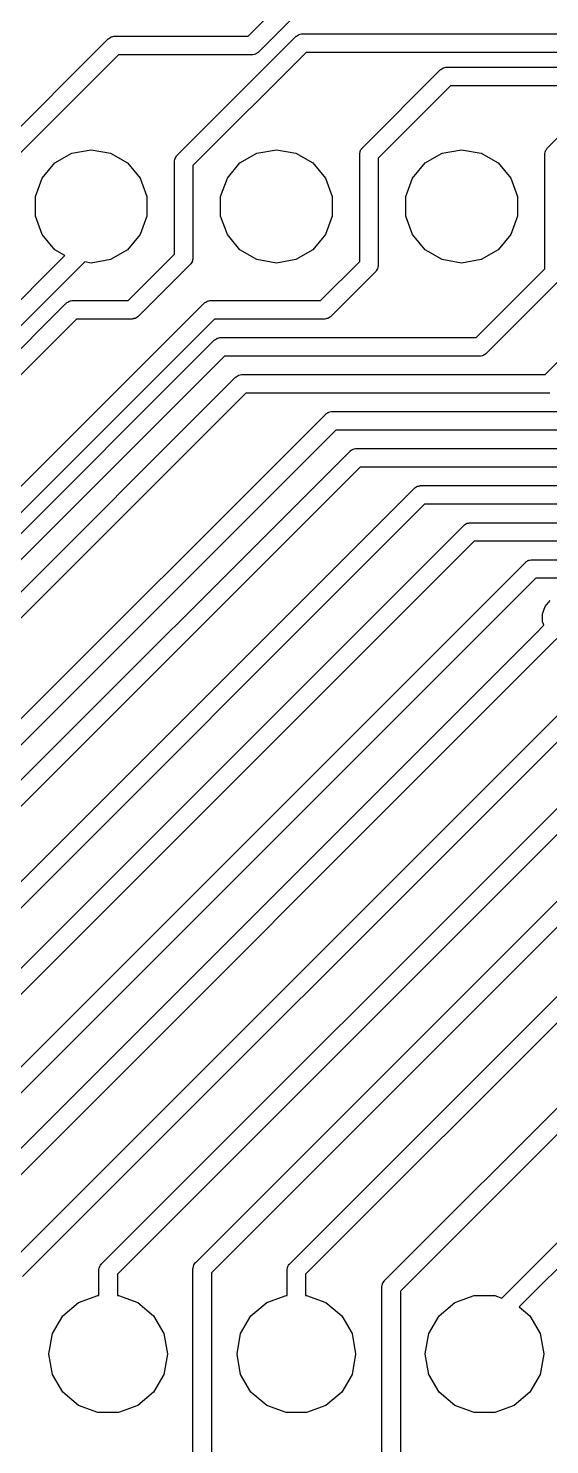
# Model space of a CAD drawing. Extents: x 85 to 212, y -151 to -91.
# Drawn here: x 113.9 to 120.94, y -124.22 to -105.1 of the extents above; entities that cross this region are included whole.
import ezdxf

# ---------------------------------------------------------------- set-up
doc = ezdxf.new("R2010")
doc.units = 0
doc.header["$MEASUREMENT"] = 0
doc.layers.add('BLACK', color=7, linetype='CONTINUOUS')

msp = doc.modelspace()

# ---------------------------------------------------------------- linework, layer by layer
at = {"layer": 'Black'}
for p, q in [((116.871, -105.207), (118.901, -103.177)), ((119.077, -103.354), (117.011, -105.42)), ((117.557, -105.183), (117.573, -105.18)), ((117.573, -105.18), (117.589, -105.175)), ((117.589, -105.175), (117.595, -105.176)), ((117.595, -105.176), (117.6, -105.175)), ((117.6, -105.175), (125.047, -105.175)), ((113.412, -106.812), (114.98, -105.244)), ((114.98, -105.244), (114.984, -105.24)), ((114.984, -105.24), (114.988, -105.236)), ((114.988, -105.236), (115.002, -105.228)), ((115.002, -105.228), (115.015, -105.219)), ((115.015, -105.219), (115.02, -105.217)), ((115.02, -105.217), (115.025, -105.215)), ((115.025, -105.215), (115.041, -105.212)), ((115.041, -105.212), (115.057, -105.207)), ((115.057, -105.207), (115.063, -105.208)), ((115.063, -105.208), (115.068, -105.207)), ((115.068, -105.207), (116.871, -105.207)), ((115.912, -106.812), (117.512, -105.212)), ((117.512, -105.212), (117.516, -105.208)), ((117.516, -105.208), (117.52, -105.204)), ((117.52, -105.204), (117.534, -105.196)), ((117.534, -105.196), (117.547, -105.187)), ((117.547, -105.187), (117.553, -105.185)), ((117.553, -105.185), (117.557, -105.183)), ((115.12, -105.457), (113.625, -106.952)), ((116.923, -105.457), (115.12, -105.457)), ((117.652, -105.425), (116.125, -106.952)), ((116.928, -105.456), (116.923, -105.457)), ((116.934, -105.457), (116.928, -105.456)), ((116.949, -105.452), (116.934, -105.457)), ((116.965, -105.449), (116.949, -105.452)), ((116.97, -105.447), (116.965, -105.449)), ((116.976, -105.445), (116.97, -105.447)), ((116.989, -105.436), (116.976, -105.445)), ((117.003, -105.428), (116.989, -105.436)), ((117.007, -105.424), (117.003, -105.428)), ((117.011, -105.42), (117.007, -105.424)), ((124.996, -105.425), (117.652, -105.425)), ((118.412, -106.712), (119.462, -105.662)), ((119.462, -105.662), (119.466, -105.658)), ((119.466, -105.658), (119.47, -105.654)), ((119.47, -105.654), (119.484, -105.646)), ((119.484, -105.646), (119.497, -105.637)), ((119.497, -105.637), (119.502, -105.635)), ((119.502, -105.635), (119.507, -105.633)), ((119.507, -105.633), (119.523, -105.63)), ((119.523, -105.63), (119.539, -105.625)), ((119.539, -105.625), (119.545, -105.626)), ((119.545, -105.626), (119.55, -105.625)), ((119.55, -105.625), (124.075, -105.625)), ((119.602, -105.875), (118.625, -106.852)), ((124.023, -105.875), (119.602, -105.875)), ((120.912, -106.712), (121.512, -106.112)), ((114.259, -106.918), (114.489, -106.785)), ((114.489, -106.785), (114.751, -106.739)), ((114.751, -106.739), (115.013, -106.785)), ((115.013, -106.785), (115.243, -106.918)), ((115.875, -106.889), (115.88, -106.873)), ((115.876, -106.895), (115.875, -106.889)), ((115.875, -106.9), (115.876, -106.895)), ((115.875, -108.148), (115.875, -106.9)), ((115.88, -106.873), (115.883, -106.857)), ((115.883, -106.857), (115.885, -106.852)), ((115.885, -106.852), (115.887, -106.847)), ((115.887, -106.847), (115.896, -106.834)), ((115.896, -106.834), (115.904, -106.82)), ((115.904, -106.82), (115.908, -106.816)), ((115.908, -106.816), (115.912, -106.812)), ((116.759, -106.918), (116.989, -106.785)), ((116.989, -106.785), (117.251, -106.739)), ((117.251, -106.739), (117.513, -106.785)), ((117.513, -106.785), (117.743, -106.918)), ((118.375, -106.789), (118.38, -106.773)), ((118.376, -106.795), (118.375, -106.789)), ((118.375, -106.8), (118.376, -106.795)), ((118.375, -108.248), (118.375, -106.8)), ((118.38, -106.773), (118.383, -106.757)), ((118.383, -106.757), (118.385, -106.752)), ((118.385, -106.752), (118.387, -106.747)), ((118.387, -106.747), (118.396, -106.734)), ((118.396, -106.734), (118.404, -106.72)), ((118.404, -106.72), (118.408, -106.716)), ((118.408, -106.716), (118.412, -106.712)), ((118.625, -106.852), (118.625, -108.3)), ((119.259, -106.918), (119.489, -106.785)), ((119.489, -106.785), (119.751, -106.739)), ((119.751, -106.739), (120.013, -106.785)), ((120.013, -106.785), (120.243, -106.918)), ((120.875, -106.789), (120.88, -106.773)), ((120.876, -106.795), (120.875, -106.789)), ((120.875, -106.8), (120.876, -106.795)), ((120.875, -108.348), (120.875, -106.8)), ((120.88, -106.773), (120.883, -106.757)), ((120.883, -106.757), (120.885, -106.752)), ((120.885, -106.752), (120.887, -106.747)), ((120.887, -106.747), (120.896, -106.734)), ((120.896, -106.734), (120.904, -106.72)), ((120.904, -106.72), (120.908, -106.716)), ((120.908, -106.716), (120.912, -106.712)), ((114.089, -107.121), (114.259, -106.918)), ((115.243, -106.918), (115.414, -107.121)), ((116.125, -106.952), (116.125, -108.2)), ((116.589, -107.121), (116.759, -106.918)), ((117.743, -106.918), (117.914, -107.121)), ((119.089, -107.121), (119.259, -106.918)), ((120.243, -106.918), (120.414, -107.121)), ((113.998, -107.371), (114.089, -107.121)), ((115.414, -107.121), (115.504, -107.371)), ((116.498, -107.371), (116.589, -107.121)), ((117.914, -107.121), (118.004, -107.371)), ((118.998, -107.371), (119.089, -107.121)), ((120.414, -107.121), (120.504, -107.371)), ((113.998, -107.636), (113.998, -107.371)), ((115.504, -107.371), (115.504, -107.636)), ((116.498, -107.636), (116.498, -107.371)), ((118.004, -107.371), (118.004, -107.636)), ((118.998, -107.636), (118.998, -107.371)), ((120.504, -107.371), (120.504, -107.636)), ((114.089, -107.886), (113.998, -107.636)), ((115.504, -107.636), (115.414, -107.886)), ((116.589, -107.886), (116.498, -107.636)), ((118.004, -107.636), (117.914, -107.886)), ((119.089, -107.886), (118.998, -107.636)), ((120.504, -107.636), (120.414, -107.886)), ((114.259, -108.09), (114.089, -107.886)), ((115.414, -107.886), (115.243, -108.09)), ((116.759, -108.09), (116.589, -107.886)), ((117.914, -107.886), (117.743, -108.09)), ((119.259, -108.09), (119.089, -107.886)), ((120.414, -107.886), (120.243, -108.09)), ((100.205, -122.358), (114.395, -108.168)), ((114.395, -108.168), (114.259, -108.09)), ((115.013, -108.222), (114.751, -108.269)), ((115.243, -108.09), (115.013, -108.222)), ((115.248, -108.775), (115.875, -108.148)), ((116.12, -108.227), (116.117, -108.243)), ((116.125, -108.211), (116.12, -108.227)), ((116.125, -108.2), (116.124, -108.205)), ((116.124, -108.205), (116.125, -108.211)), ((116.989, -108.222), (116.759, -108.09)), ((117.251, -108.269), (116.989, -108.222)), ((117.513, -108.222), (117.251, -108.269)), ((117.743, -108.09), (117.513, -108.222)), ((119.489, -108.222), (119.259, -108.09)), ((119.751, -108.269), (119.489, -108.222)), ((120.013, -108.222), (119.751, -108.269)), ((120.243, -108.09), (120.013, -108.222)), ((114.664, -108.253), (100.383, -122.534)), ((114.751, -108.269), (114.664, -108.253)), ((116.088, -108.288), (115.388, -108.988)), ((116.092, -108.284), (116.088, -108.288)), ((116.096, -108.28), (116.092, -108.284)), ((116.104, -108.266), (116.096, -108.28)), ((116.113, -108.253), (116.104, -108.266)), ((116.115, -108.248), (116.113, -108.253)), ((116.117, -108.243), (116.115, -108.248)), ((117.848, -108.775), (118.375, -108.248)), ((118.588, -108.388), (117.988, -108.988)), ((118.592, -108.384), (118.588, -108.388)), ((118.596, -108.38), (118.592, -108.384)), ((118.604, -108.366), (118.596, -108.38)), ((118.613, -108.353), (118.604, -108.366)), ((118.615, -108.348), (118.613, -108.353)), ((118.617, -108.343), (118.615, -108.348)), ((118.62, -108.327), (118.617, -108.343)), ((118.625, -108.311), (118.62, -108.327)), ((118.625, -108.3), (118.624, -108.305)), ((118.624, -108.305), (118.625, -108.311)), ((119.948, -109.275), (120.875, -108.348)), ((121.088, -108.488), (120.088, -109.488)), ((120.881, -109.775), (122.126, -108.529)), ((100.912, -122.312), (114.412, -108.812)), ((102.992, -122.095), (116.275, -108.812)), ((114.412, -108.812), (114.416, -108.808)), ((114.416, -108.808), (114.42, -108.804)), ((114.42, -108.804), (114.434, -108.796)), ((114.434, -108.796), (114.447, -108.787)), ((114.447, -108.787), (114.452, -108.785)), ((114.452, -108.785), (114.457, -108.783)), ((114.457, -108.783), (114.473, -108.78)), ((114.473, -108.78), (114.489, -108.775)), ((114.489, -108.775), (114.495, -108.776)), ((114.495, -108.776), (114.5, -108.775)), ((114.5, -108.775), (115.248, -108.775)), ((116.275, -108.812), (116.28, -108.808)), ((116.28, -108.808), (116.283, -108.804)), ((116.283, -108.804), (116.297, -108.796)), ((116.297, -108.796), (116.311, -108.787)), ((116.311, -108.787), (116.316, -108.785)), ((116.316, -108.785), (116.321, -108.783)), ((116.321, -108.783), (116.337, -108.78)), ((116.337, -108.78), (116.353, -108.775)), ((116.353, -108.775), (116.358, -108.776)), ((116.358, -108.776), (116.364, -108.775)), ((116.364, -108.775), (117.848, -108.775)), ((115.366, -109.004), (115.353, -109.013)), ((115.38, -108.996), (115.366, -109.004)), ((115.384, -108.992), (115.38, -108.996)), ((115.388, -108.988), (115.384, -108.992)), ((117.966, -109.004), (117.953, -109.013)), ((117.98, -108.996), (117.966, -109.004)), ((117.984, -108.992), (117.98, -108.996)), ((117.988, -108.988), (117.984, -108.992)), ((114.552, -109.025), (101.125, -122.452)), ((116.415, -109.025), (103.197, -122.243)), ((115.3, -109.025), (114.552, -109.025)), ((115.305, -109.024), (115.3, -109.025)), ((115.311, -109.025), (115.305, -109.024)), ((115.327, -109.02), (115.311, -109.025)), ((115.343, -109.017), (115.327, -109.02)), ((115.348, -109.015), (115.343, -109.017)), ((115.353, -109.013), (115.348, -109.015)), ((117.9, -109.025), (116.415, -109.025)), ((117.905, -109.024), (117.9, -109.025)), ((117.911, -109.025), (117.905, -109.024)), ((117.927, -109.02), (117.911, -109.025)), ((117.943, -109.017), (117.927, -109.02)), ((117.948, -109.015), (117.943, -109.017)), ((117.953, -109.013), (117.948, -109.015)), ((103.462, -122.262), (116.412, -109.312)), ((116.412, -109.312), (116.416, -109.308)), ((116.416, -109.308), (116.42, -109.304)), ((116.42, -109.304), (116.434, -109.296)), ((116.434, -109.296), (116.447, -109.287)), ((116.447, -109.287), (116.452, -109.285)), ((116.452, -109.285), (116.457, -109.283)), ((116.457, -109.283), (116.473, -109.28)), ((116.473, -109.28), (116.489, -109.275)), ((116.489, -109.275), (116.495, -109.276)), ((116.495, -109.276), (116.5, -109.275)), ((116.5, -109.275), (119.948, -109.275)), ((116.552, -109.525), (103.675, -122.402)), ((120, -109.525), (116.552, -109.525)), ((120.005, -109.524), (120, -109.525)), ((120.011, -109.525), (120.005, -109.524)), ((120.027, -109.52), (120.011, -109.525)), ((120.043, -109.517), (120.027, -109.52)), ((120.048, -109.515), (120.043, -109.517)), ((120.053, -109.513), (120.048, -109.515)), ((120.066, -109.504), (120.053, -109.513)), ((120.08, -109.496), (120.066, -109.504)), ((120.084, -109.492), (120.08, -109.496)), ((120.088, -109.488), (120.084, -109.492)), ((104.732, -121.78), (116.7, -109.812)), ((116.7, -109.812), (116.705, -109.808)), ((116.705, -109.808), (116.708, -109.804)), ((116.708, -109.804), (116.722, -109.796)), ((116.722, -109.796), (116.736, -109.787)), ((116.736, -109.787), (116.741, -109.785)), ((116.741, -109.785), (116.746, -109.783)), ((116.746, -109.783), (116.762, -109.78)), ((116.762, -109.78), (116.778, -109.775)), ((116.778, -109.775), (116.783, -109.776)), ((116.783, -109.776), (116.789, -109.775)), ((116.789, -109.775), (120.881, -109.775)), ((116.84, -110.025), (104.945, -121.92)), ((120.932, -110.025), (116.84, -110.025)), ((120.938, -110.024), (120.932, -110.025)), ((120.943, -110.025), (120.938, -110.024)), ((106.012, -122.212), (117.912, -110.312)), ((117.912, -110.312), (117.916, -110.308)), ((117.916, -110.308), (117.92, -110.304)), ((117.92, -110.304), (117.934, -110.296)), ((117.934, -110.296), (117.947, -110.287)), ((117.947, -110.287), (117.952, -110.285)), ((117.952, -110.285), (117.957, -110.283)), ((117.957, -110.283), (117.973, -110.28)), ((117.973, -110.28), (117.989, -110.275)), ((117.989, -110.275), (117.995, -110.276)), ((117.995, -110.276), (118, -110.275)), ((118, -110.275), (129.248, -110.275)), ((118.052, -110.525), (106.225, -122.352)), ((129.3, -110.525), (118.052, -110.525)), ((107.272, -121.78), (118.24, -110.812)), ((118.24, -110.812), (118.245, -110.808)), ((118.245, -110.808), (118.248, -110.804)), ((118.248, -110.804), (118.262, -110.796)), ((118.262, -110.796), (118.276, -110.787)), ((118.276, -110.787), (118.281, -110.785)), ((118.281, -110.785), (118.286, -110.783)), ((118.286, -110.783), (118.302, -110.78)), ((118.302, -110.78), (118.318, -110.775)), ((118.318, -110.775), (118.323, -110.776)), ((118.323, -110.776), (118.329, -110.775)), ((118.329, -110.775), (131.512, -110.775)), ((118.38, -111.025), (107.485, -121.92)), ((131.564, -111.025), (118.38, -111.025)), ((119.12, -111.304), (119.134, -111.296)), ((119.134, -111.296), (119.147, -111.287)), ((119.147, -111.287), (119.152, -111.285)), ((119.152, -111.285), (119.157, -111.283)), ((119.157, -111.283), (119.173, -111.28)), ((119.173, -111.28), (119.189, -111.275)), ((119.189, -111.275), (119.195, -111.276)), ((119.195, -111.276), (119.2, -111.275)), ((119.2, -111.275), (131.881, -111.275)), ((108.537, -121.887), (119.112, -111.312)), ((119.112, -111.312), (119.116, -111.308)), ((119.116, -111.308), (119.12, -111.304)), ((119.252, -111.525), (108.75, -122.027)), ((131.932, -111.525), (119.252, -111.525)), ((109.812, -121.78), (119.78, -111.812)), ((119.78, -111.812), (119.785, -111.808)), ((119.785, -111.808), (119.788, -111.804)), ((119.788, -111.804), (119.802, -111.796)), ((119.802, -111.796), (119.816, -111.787)), ((119.816, -111.787), (119.821, -111.785)), ((119.821, -111.785), (119.826, -111.783)), ((119.826, -111.783), (119.842, -111.78)), ((119.842, -111.78), (119.858, -111.775)), ((119.858, -111.775), (119.863, -111.776)), ((119.863, -111.776), (119.869, -111.775)), ((119.869, -111.775), (132.348, -111.775)), ((119.92, -112.025), (110.025, -121.92)), ((132.4, -112.025), (119.92, -112.025)), ((111.112, -121.812), (120.612, -112.312)), ((120.612, -112.312), (120.616, -112.308)), ((120.616, -112.308), (120.62, -112.304)), ((120.62, -112.304), (120.634, -112.296)), ((120.634, -112.296), (120.647, -112.287)), ((120.647, -112.287), (120.652, -112.285)), ((120.652, -112.285), (120.657, -112.283)), ((120.657, -112.283), (120.673, -112.28)), ((120.673, -112.28), (120.689, -112.275)), ((120.689, -112.275), (120.695, -112.276)), ((120.695, -112.276), (120.7, -112.275)), ((120.7, -112.275), (134.237, -112.275)), ((120.752, -112.525), (111.325, -121.952)), ((134.289, -112.525), (120.752, -112.525)), ((120.881, -112.907), (120.948, -112.827)), ((120.845, -113.006), (120.881, -112.907)), ((120.845, -113.11), (120.845, -113.006)), ((120.754, -113.27), (120.863, -113.16)), ((120.863, -113.16), (120.845, -113.11)), ((112.352, -121.672), (120.754, -113.27)), ((120.754, -113.27), (120.754, -113.27)), ((121.037, -113.34), (120.93, -113.446)), ((120.93, -113.446), (112.565, -121.812)), ((113.612, -121.812), (121.987, -113.437)), ((120.93, -113.446), (120.93, -113.446)), ((122.127, -113.65), (113.825, -121.952)), ((114.892, -121.78), (122.61, -114.062)), ((122.75, -114.275), (115.105, -121.92)), ((116.162, -121.762), (123.212, -114.712)), ((123.352, -114.925), (116.375, -121.902)), ((117.432, -121.78), (123.825, -115.387)), ((123.965, -115.6), (117.645, -121.92)), ((118.712, -122.009), (124.709, -116.012)), ((124.85, -116.225), (118.925, -122.15)), ((120.295, -122.244), (125.57, -116.97)), ((125.746, -117.146), (120.53, -122.363)), ((114.865, -121.821), (114.867, -121.816)), ((114.867, -121.816), (114.876, -121.802)), ((114.876, -121.802), (114.884, -121.788)), ((114.884, -121.788), (114.888, -121.785)), ((114.888, -121.785), (114.892, -121.78)), ((116.13, -121.823), (116.133, -121.807)), ((116.133, -121.807), (116.135, -121.802)), ((116.135, -121.802), (116.137, -121.797)), ((116.137, -121.797), (116.146, -121.784)), ((116.146, -121.784), (116.154, -121.77)), ((116.154, -121.77), (116.158, -121.766)), ((116.158, -121.766), (116.162, -121.762)), ((117.405, -121.821), (117.407, -121.816)), ((117.407, -121.816), (117.416, -121.802)), ((117.416, -121.802), (117.424, -121.788)), ((117.424, -121.788), (117.428, -121.785)), ((117.428, -121.785), (117.432, -121.78)), ((114.855, -121.858), (114.86, -121.842)), ((114.856, -121.863), (114.855, -121.858)), ((114.855, -121.869), (114.856, -121.863)), ((114.855, -122.209), (114.855, -121.869)), ((114.86, -121.842), (114.863, -121.826)), ((114.863, -121.826), (114.865, -121.821)), ((115.105, -121.92), (115.105, -122.209)), ((116.125, -121.839), (116.13, -121.823)), ((116.126, -121.845), (116.125, -121.839)), ((116.125, -121.85), (116.126, -121.845)), ((116.125, -136.918), (116.125, -121.85)), ((116.375, -121.902), (116.375, -136.97)), ((117.395, -121.858), (117.4, -121.842)), ((117.396, -121.863), (117.395, -121.858)), ((117.395, -121.869), (117.396, -121.863)), ((117.395, -122.209), (117.395, -121.869)), ((117.4, -121.842), (117.403, -121.826)), ((117.403, -121.826), (117.405, -121.821)), ((117.645, -121.92), (117.645, -122.209)), ((118.708, -122.014), (118.712, -122.009)), ((118.675, -122.087), (118.68, -122.071)), ((118.676, -122.092), (118.675, -122.087)), ((118.675, -122.098), (118.676, -122.092)), ((118.675, -136.98), (118.675, -122.098)), ((118.68, -122.071), (118.683, -122.055)), ((118.683, -122.055), (118.685, -122.05)), ((118.685, -122.05), (118.687, -122.045)), ((118.687, -122.045), (118.696, -122.032)), ((118.696, -122.032), (118.704, -122.017)), ((118.704, -122.017), (118.708, -122.014)), ((118.925, -122.15), (118.925, -136.928)), ((114.367, -122.483), (114.58, -122.304)), ((114.58, -122.304), (114.841, -122.209)), ((114.841, -122.209), (114.855, -122.209)), ((115.105, -122.209), (115.119, -122.209)), ((115.119, -122.209), (115.38, -122.304)), ((115.38, -122.304), (115.593, -122.483)), ((116.907, -122.483), (117.12, -122.304)), ((117.12, -122.304), (117.381, -122.209)), ((117.381, -122.209), (117.395, -122.209)), ((117.645, -122.209), (117.659, -122.209)), ((117.659, -122.209), (117.92, -122.304)), ((117.92, -122.304), (118.133, -122.483)), ((119.447, -122.483), (119.66, -122.304)), ((119.66, -122.304), (119.921, -122.209)), ((119.921, -122.209), (120.199, -122.209)), ((120.199, -122.209), (120.295, -122.244)), ((120.53, -122.363), (120.673, -122.483)), ((114.228, -122.723), (114.367, -122.483)), ((115.593, -122.483), (115.732, -122.723)), ((116.768, -122.723), (116.907, -122.483)), ((118.133, -122.483), (118.272, -122.723)), ((119.308, -122.723), (119.447, -122.483)), ((120.673, -122.483), (120.812, -122.723)), ((114.18, -122.997), (114.228, -122.723)), ((115.732, -122.723), (115.78, -122.997)), ((116.72, -122.997), (116.768, -122.723)), ((118.272, -122.723), (118.32, -122.997)), ((119.26, -122.997), (119.308, -122.723)), ((120.812, -122.723), (120.86, -122.997)), ((114.18, -123.003), (114.18, -122.997)), ((114.228, -123.277), (114.18, -123.003)), ((115.78, -123.003), (115.732, -123.277)), ((115.78, -122.997), (115.78, -123.003)), ((116.72, -123.003), (116.72, -122.997)), ((116.768, -123.277), (116.72, -123.003)), ((118.32, -123.003), (118.272, -123.277)), ((118.32, -122.997), (118.32, -123.003)), ((119.26, -123.003), (119.26, -122.997)), ((119.308, -123.277), (119.26, -123.003)), ((120.86, -123.003), (120.812, -123.277)), ((120.86, -122.997), (120.86, -123.003)), ((114.367, -123.517), (114.228, -123.277)), ((115.732, -123.277), (115.593, -123.517)), ((116.907, -123.517), (116.768, -123.277)), ((118.272, -123.277), (118.133, -123.517)), ((119.447, -123.517), (119.308, -123.277)), ((120.812, -123.277), (120.673, -123.517)), ((114.58, -123.696), (114.367, -123.517)), ((115.593, -123.517), (115.38, -123.696)), ((117.12, -123.696), (116.907, -123.517)), ((118.133, -123.517), (117.92, -123.696)), ((119.66, -123.696), (119.447, -123.517)), ((120.673, -123.517), (120.46, -123.696)), ((114.841, -123.791), (114.58, -123.696)), ((115.38, -123.696), (115.119, -123.791)), ((117.381, -123.791), (117.12, -123.696)), ((117.92, -123.696), (117.659, -123.791)), ((119.921, -123.791), (119.66, -123.696)), ((120.46, -123.696), (120.199, -123.791)), ((115.119, -123.791), (114.841, -123.791)), ((117.659, -123.791), (117.381, -123.791)), ((120.199, -123.791), (119.921, -123.791))]:
    msp.add_line(p, q, dxfattribs=at)

doc.saveas('drawing.dxf')
